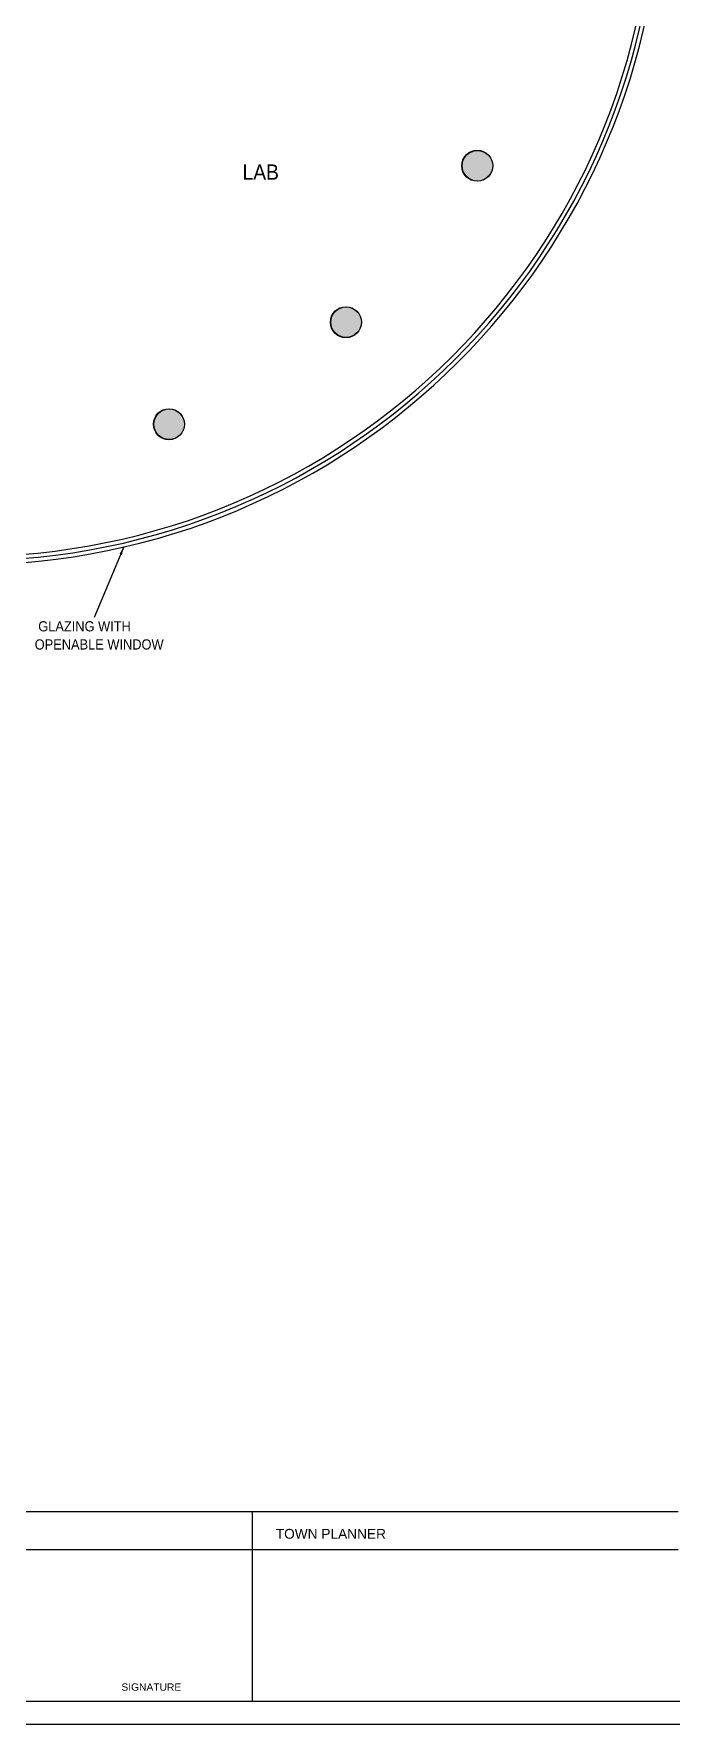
# Model space of a CAD drawing. Extents: x 53439 to 79867, y -144071 to -73305.
# Drawn here: x 72456 to 74021, y -102502 to -98354 of the extents above; entities that cross this region are included whole.
import ezdxf

# ---------------------------------------------------------------- set-up
doc = ezdxf.new("R2010")
doc.units = 0
doc.header["$LTSCALE"] = 0.1
doc.header["$MEASUREMENT"] = 0
for name, color, linetype in [('BOR', 200, 'CONTINUOUS'), ('BOR1', 230, 'CONTINUOUS'), ('LAYER4', 130, 'CONTINUOUS'), ('TEXT', 7, 'CONTINUOUS'), ('THIN_HA', 253, 'CONTINUOUS'), ('WIN', 102, 'CONTINUOUS')]:
    doc.layers.add(name, color=color, linetype=linetype)
doc.styles.add('1MM', font='arial.ttf')
doc.styles.add('3MM', font='arial.ttf')
doc.styles.add('DUTCH', font='arial.ttf')
doc.dimstyles.new('KRI', dxfattribs={"dimtxt": 23, "dimasz": 20, "dimexe": 7, "dimexo": 0, "dimgap": 9, "dimtad": 1, "dimdec": 1, "dimzin": 1, "dimtxsty": '1MM', "dimblk": 'ARCHTICK', "dimcen": 0.5, "dimclrd": 252, "dimclre": 252, "dimclrt": 7, "dimaunit": 1, "dimadec": 8, "dimazin": 3, "dimtfac": 1, "dimtdec": 1, "dimtmove": 0, "dimatfit": 3})

# ---------------------------------------------------------------- blocks, each defined once
blk = doc.blocks.new('HYTYH')
at = {"layer": 'THIN_HA', "linetype": 'CONTINUOUS', "ltscale": 0.1}
h = blk.add_hatch(color=2, dxfattribs=at)
edge = h.paths.add_edge_path()
edge.add_arc((-6786.992, -1158.257), 0.38, 0, 360)
h = blk.add_hatch(color=2, dxfattribs=at)
edge = h.paths.add_edge_path()
edge.add_arc((-6790.212, -1162.094), 0.38, 0, 360)
h = blk.add_hatch(color=2, dxfattribs=at)
edge = h.paths.add_edge_path()
edge.add_arc((-6794.551, -1164.599), 0.38, 0, 360)
at = {"layer": 'THIN_HA', "color": 2, "linetype": 'CONTINUOUS', "ltscale": 0.1}
for centre in [(-6786.992, -1158.257), (-6790.212, -1162.094), (-6794.551, -1164.599)]:
    blk.add_circle(centre, 0.38, dxfattribs=at)

msp = doc.modelspace()

# ---------------------------------------------------------------- hatches: boundary and pattern name
at = {"layer": 'LAYER4', "linetype": 'CONTINUOUS', "ltscale": 0.1}
h = msp.add_hatch(color=7, dxfattribs=at)
edge = h.paths.add_edge_path()
edge.add_arc((73543.67, -98678.3), 37.5, 0, 360)
h = msp.add_hatch(color=7, dxfattribs=at)
edge = h.paths.add_edge_path()
edge.add_arc((73221.65, -99062.07), 37.5, 0, 360)
h = msp.add_hatch(color=7, dxfattribs=at)
edge = h.paths.add_edge_path()
edge.add_arc((72787.79, -99312.55), 37.5, 0, 360)

# ---------------------------------------------------------------- linework, layer by layer
at = {"layer": 'BOR', "linetype": 'CONTINUOUS'}
for p, q in [((74035.82, -101980.65), (68491.66, -101980.65)), ((72991.06, -101980.65), (72991.06, -102445.54)), ((70841.35, -102073.47), (74035.82, -102073.47))]:
    msp.add_line(p, q, dxfattribs=at)
at = {"layer": 'BOR'}
msp.add_lwpolyline([(75090.52, -94254.26), (58882.7, -94254.26), (58882.7, -102445.54), (75090.52, -102445.54)], close=True, dxfattribs=at)
at = {"layer": 'BOR1'}
msp.add_lwpolyline([(75147.05, -94197.74), (58826.17, -94197.74), (58826.17, -102502.07), (75147.05, -102502.07)], close=True, dxfattribs=at)
at = {"layer": 'LAYER4', "color": 7, "linetype": 'CONTINUOUS', "ltscale": 0.1}
for centre in [(73543.67, -98678.3), (73221.65, -99062.07), (72787.79, -99312.55)]:
    msp.add_circle(centre, 37.5, dxfattribs=at)
at = {"layer": 'WIN'}
for radius, end in [(1701.25, 89.66321), (1691.25, 89.65921), (1681.25, 89.65921)]:
    msp.add_arc((72294.43, -97955.8), radius, 270, end, dxfattribs=at)

# ---------------------------------------------------------------- block references
at = {"layer": 'THIN_HA', "color": 2, "linetype": 'CONTINUOUS', "xscale": 100, "yscale": 100, "zscale": 100}
msp.add_blockref('HYTYH', (752242.42, 17147.37), dxfattribs=at)

# ---------------------------------------------------------------- texts
at = {"layer": 'LAYER4', "style": '3MM'}
for s, height, p in [('TOWN PLANNER', 24, (73049.33, -102046.95)), ('SIGNATURE', 18, (72670.69, -102419.97))]:
    msp.add_text(s, height=height, dxfattribs=at).set_placement(p)
at = {"layer": 'TEXT', "style": 'DUTCH', "width": 0.9}
for s, height, p in [('LAB', 37.5, (72967.87, -98712.5)), (' GLAZING WITH', 25, (72458.12, -99820.74)), ('OPENABLE WINDOW', 25, (72458.12, -99865.25))]:
    msp.add_text(s, height=height, dxfattribs=at).set_placement(p)

# ---------------------------------------------------------------- leaders
at = {"layer": 'THIN_HA', "color": 2, "linetype": 'CONTINUOUS', "ltscale": 0.1}
msp.add_leader([(72676.64, -99613.56), (72604.24, -99786.63)], dimstyle='KRI', dxfattribs=at)

doc.saveas('drawing.dxf')
